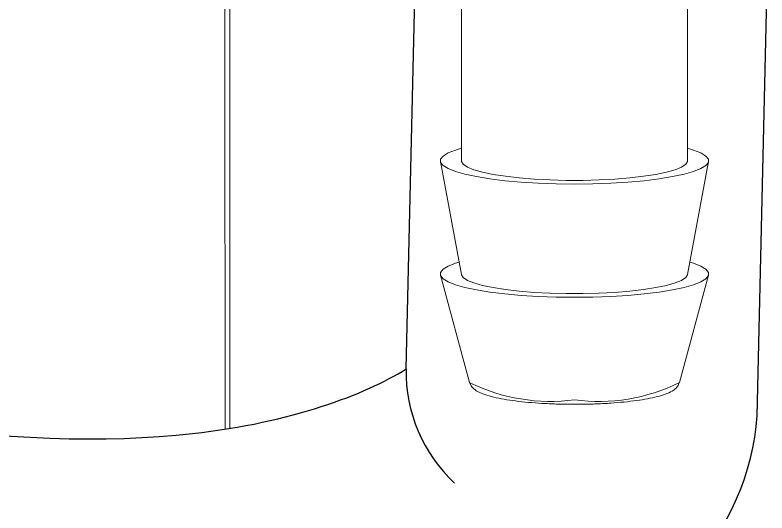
# Model space of a CAD drawing. Header units: inches. Extents: x 4.3 to 18.3, y 1.7 to 16.3.
# Drawn here: x 15.0057 to 15.4961, y 10.5555 to 10.8802 of the extents above; entities that cross this region are included whole.
import ezdxf

# ---------------------------------------------------------------- set-up
doc = ezdxf.new("R2010")
doc.units = ezdxf.units.IN
doc.header["$MEASUREMENT"] = 0
doc.layers.add('Object', color=4, linetype='Continuous')

msp = doc.modelspace()

# ---------------------------------------------------------------- linework, layer by layer
at = {"layer": 'Object', "color": 2}
for p, q in [((15.26074551743937, 10.64939485426792), (15.26694225188481, 10.90848683300394)), ((15.48968674972991, 10.61887898979613), (15.49607801054606, 10.89948160131906))]:
    msp.add_line(p, q, dxfattribs=at)
at = {"layer": 'Object', "linetype": 'Continuous', "lineweight": 15}
for p, q in [((15.29683910659386, 10.90191668731247), (15.29683910659386, 10.78515758758017)), ((15.44433910682794, 10.78515758758017), (15.44433910682794, 10.90191668731247)), ((15.28313484157336, 10.78466640970364), (15.29687765198192, 10.71088301881299)), ((15.44430056602317, 10.71088301881299), (15.45804337643171, 10.78466640970364)), ((15.28318589015031, 10.71058257157616), (15.30217508078557, 10.64053254932376)), ((15.43900313721952, 10.64053254932376), (15.45799232785476, 10.71058257157616)), ((15.30217508078557, 10.64053254932376), (15.30223218845919, 10.6403513214708))]:
    msp.add_line(p, q, dxfattribs=at)
at = {"layer": 'Object', "linetype": 'Continuous', "lineweight": 15, "flags": 128}
for points in [[(15.29683910659386, 10.79333416413434), (15.2928991537752, 10.79214791391471), (15.28814127790525, 10.7902458189287), (15.28491925012639, 10.78824894120574), (15.28329309307856, 10.78619447691345), (15.28329309307856, 10.78412069506338), (15.28491925012639, 10.78206623077109), (15.28814127790525, 10.78006935304813), (15.2928991537752, 10.77816725806212), (15.29910424626011, 10.7763953814979), (15.30664096502862, 10.77478672683627), (15.31536891503593, 10.7733712604865), (15.32512551357687, 10.77217535467149), (15.33572901525098, 10.77122128124924), (15.34698188984015, 10.77052681377364), (15.35867452559916, 10.77010489004212), (15.37058910900254, 10.76996337014866), (15.38250369011428, 10.77010489004212), (15.3941963264462, 10.77052681377364), (15.40544920447282, 10.77122128124924), (15.4160527044282, 10.77217535467149), (15.42580930296915, 10.7733712604865), (15.4345372552681, 10.77478672683627), (15.44207397632825, 10.7763953814979), (15.44827906422988, 10.77816725806212), (15.45303694009983, 10.78006935304813), (15.45625896787869, 10.78206623077109), (15.45788512492651, 10.78412069506338), (15.45788512492651, 10.78619447691345), (15.45625896787869, 10.78824894120574), (15.45303694009983, 10.7902458189287), (15.44827906422988, 10.79214791391471), (15.44433910682794, 10.79333416413434)], [(15.29683910659386, 10.78515758758017), (15.2968883126921, 10.78468986582851), (15.29806588575534, 10.78283144545937), (15.30078917929562, 10.78102260194048), (15.30500012315044, 10.77930188761605), (15.31060899502294, 10.77770597974107), (15.31749622629439, 10.77626888778649), (15.32551504657695, 10.77502124351581), (15.33449454076174, 10.77398963881435), (15.3442433293929, 10.77319605902392), (15.35455363403738, 10.77265741814988), (15.36520570473375, 10.77238519594062), (15.37597251327133, 10.77238519594062), (15.38662458396769, 10.77265741814988), (15.39693488703668, 10.77319605902392), (15.4066836749517, 10.77398963881435), (15.41566317028231, 10.77502124351581), (15.42368198941906, 10.77626888778649), (15.43056922756543, 10.77770597974107), (15.436178092563, 10.77930188761605), (15.44038904329275, 10.78102260194048), (15.44311232766646, 10.78283144545937), (15.44428990531298, 10.78468986582851), (15.44433910682794, 10.78515758758017)], [(15.29535548956606, 10.719055319909), (15.2928991537752, 10.7182873387478), (15.28814127790525, 10.71638524376178), (15.28491925012639, 10.71438836603882), (15.28329309307856, 10.71233390174653), (15.28329309307856, 10.71026011989646), (15.28491925012639, 10.70820565560417), (15.28814127790525, 10.70620877788122), (15.2928991537752, 10.7043066828952), (15.29910424626011, 10.70253480633098), (15.30664096502862, 10.70092615166935), (15.31536891503593, 10.69951068531958), (15.32512551357687, 10.69831477950457), (15.33572901525098, 10.69736070608232), (15.34698188984015, 10.69666623860672), (15.35867452559916, 10.69624431487521), (15.37058910900254, 10.69610279498174), (15.38250369011428, 10.69624431487521), (15.3941963264462, 10.69666623860672), (15.40544920447282, 10.69736070608232), (15.4160527044282, 10.69831477950457), (15.42580930296915, 10.69951068531958), (15.4345372552681, 10.70092615166935), (15.44207397632825, 10.70253480633098), (15.44827906422988, 10.7043066828952), (15.45303694009983, 10.70620877788122), (15.45625896787869, 10.70820565560417), (15.45788512492651, 10.71026011989646), (15.45788512492651, 10.71233390174653), (15.45625896787869, 10.71438836603882), (15.45303694009983, 10.71638524376178), (15.44827906422988, 10.7182873387478), (15.44582272843902, 10.719055319909)], [(15.29687765198192, 10.71088301881299), (15.2968883126921, 10.7108292906616), (15.29806588575534, 10.70897087029245), (15.30078917929562, 10.70716202677356), (15.30500012315044, 10.70544131244914), (15.31060899502294, 10.70384540457415), (15.31749622629439, 10.70240831261957), (15.32551504657695, 10.70116066834889), (15.33449454076174, 10.70012906364744), (15.3442433293929, 10.69933548385701), (15.35455363403738, 10.69879684298296), (15.36520570473375, 10.6985246207737), (15.37597251327133, 10.6985246207737), (15.38662458396769, 10.69879684298296), (15.39693488703668, 10.69933548385701), (15.4066836749517, 10.70012906364744), (15.41566317028231, 10.70116066834889), (15.42368198941906, 10.70240831261957), (15.43056922756543, 10.70384540457415), (15.436178092563, 10.70544131244914), (15.44038904329275, 10.70716202677356), (15.44311232766646, 10.70897087029245), (15.44428990531298, 10.7108292906616), (15.44430056602317, 10.71088301881299)]]:
    msp.add_lwpolyline(points, dxfattribs=at)
at = {"layer": 'Object', "color": 2}
for centre, radius, start, end in [((15.36008687322126, 10.64767599915367), 0.09935622492570621, 179.0087379342672, 227.0521664414194), ((15.32741391889164, 10.63029398453563), 0.1626738262080499, 316.4238366739577, 355.9761876338302)]:
    msp.add_arc(centre, radius, start, end, dxfattribs=at)
at = {"layer": 'Object', "linetype": 'Continuous', "lineweight": 15}
for centre, radius, start, end in [((15.386266526661, 10.74671445195328), 0.1185569337458756, 262.4012161854278, 296.4118852047195), ((15.3550795817045, 10.74920048937772), 0.1209999517638462, 244.1029488457836, 277.3643164087877)]:
    msp.add_arc(centre, radius, start, end, dxfattribs=at)
at = {"layer": 'Object', "color": 2}
msp.add_ellipse((14.75924459814539, 10.91521780471057), major_axis=(-0.7398370119128931, 0.3152017724021671), ratio=0.578942353582713, start_param=0.2009953066104148, end_param=2.943631552572274, dxfattribs=at)
at = {"layer": 'Object'}
msp.add_ellipse((14.75924459814539, 10.91521780471057), major_axis=(-0.7398370119128931, 0.3152017724021671), ratio=0.578942353582713, start_param=3.646047397027514, end_param=3.646464067766394, dxfattribs=at)
at = {"layer": 'Object', "color": 2}
msp.add_open_spline([(14.21741432717728, 11.12441198436403), (14.21643229940749, 11.10917494362868), (14.21934830672896, 11.08346908252707), (14.25006899615985, 11.01291034269615), (14.27790524304564, 10.9692353566569), (14.40283546950631, 10.8312247944718), (14.54297735816922, 10.73575418351785), (14.84665712124311, 10.61680973850301), (15.00843693981999, 10.59443170692848), (15.18639755036584, 10.61458000351833), (15.23397820485889, 10.63265277825214), (15.26074551743935, 10.64939485426797)], degree=3, knots=[0.2009953066104146, 0.2009953066104146, 0.2009953066104146, 0.2009953066104146, 0.5494139218626354, 0.5494139218626354, 0.8978325371148561, 0.8978325371148561, 1.621622039359232, 1.621622039359232, 2.345411541603609, 2.345411541603609, 2.76037949145413, 2.76037949145413, 2.76037949145413, 2.76037949145413], dxfattribs=at)
at = {"layer": 'Object', "linetype": 'Continuous', "lineweight": 15}
for points, knots in [([(15.14282722031807, 10.61011450063559), (15.14282167159595, 10.6132932102588), (15.14279252435102, 10.6302755731237), (15.14268032551471, 10.70247225849369), (15.14254124805525, 10.82120767965052), (15.14256939074811, 10.92613631754846), (15.14258544488846, 10.97585262801288)], [0.4000891011152858, 0.4000891011152858, 0.4000891011152858, 0.4000891011152858, 0.4151935026150917, 0.4807849168434382, 0.7431501906462534, 0.9793992918588268, 0.9793992918588268, 0.9793992918588268, 0.9793992918588268]), ([(15.14601421130546, 10.97431811286879), (15.14593120673597, 10.92511322113727), (15.14576236420235, 10.82069555662594), (15.14576683525298, 10.70247208859313), (15.14580249315424, 10.63043601728417), (15.14581405287548, 10.61361411936805), (15.14581622744875, 10.61059586519032)], [0.02303112904624272, 0.02303112904624272, 0.02303112904624272, 0.02303112904624272, 0.2568477416978031, 0.5192127367268635, 0.5848042820979074, 0.5991462825759496, 0.5991462825759496, 0.5991462825759496, 0.5991462825759496]), ([(15.37058910900254, 10.62630628566951), (15.37226822230404, 10.62631314682951), (15.3771460412372, 10.62633307847805), (15.38516548022232, 10.62655535731184), (15.39438473933802, 10.62705022560279), (15.40311140809344, 10.62778349767772), (15.41116963044887, 10.62873915787498), (15.41840968199426, 10.62990795795504), (15.42472110559653, 10.63128327089576), (15.43004183699958, 10.63289797998005), (15.4339977942799, 10.63464040272121), (15.43667814977603, 10.63664599282861), (15.43843165417589, 10.63858070904126), (15.43875071531141, 10.6400763433505), (15.43884921691429, 10.64053808049229)], [0, 0, 0, 0, 0.05045030377165055, 0.1465579759875084, 0.2427893527783614, 0.3391757037574064, 0.4358489433191892, 0.5330232710392023, 0.6310975998607291, 0.7309207019278804, 0.8346088106978653, 0.9131125160614307, 0.9731758102607093, 1, 1, 1, 1]), ([(15.30237840427009, 10.6400140599516), (15.30274877055434, 10.6392218945199), (15.30355349290998, 10.63750069780368), (15.30568397802057, 10.63567987579922), (15.30870327392624, 10.63388697685427), (15.31318434206942, 10.63219738800557), (15.31922338875996, 10.63062075361297), (15.32624687510396, 10.62930018934404), (15.33404267708334, 10.62822160030764), (15.34253228772844, 10.62737239181885), (15.35157533395298, 10.62676289353105), (15.36099049184453, 10.62637794156985), (15.36739421972874, 10.62633013625794), (15.37058910900254, 10.62630628566951)], [0, 0, 0, 0, 0.05296061867491785, 0.1150714728322977, 0.1952861279858823, 0.3031192919326813, 0.409697435401753, 0.5110079555186705, 0.6101302349293489, 0.7082378064030012, 0.805820306097138, 0.9031216453198578, 1, 1, 1, 1])]:
    msp.add_open_spline(points, degree=3, knots=knots, dxfattribs=at)

doc.saveas('drawing.dxf')
